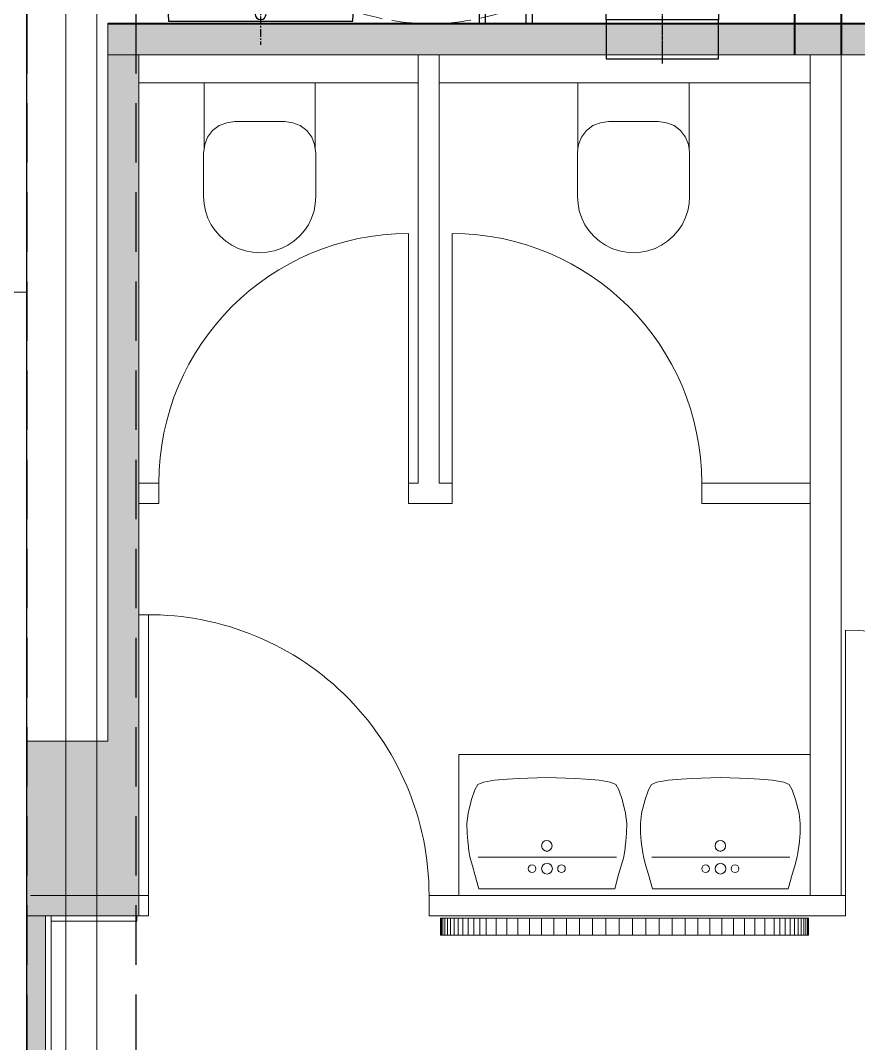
# Model space of a CAD drawing. Header units: millimetres. Extents: x 567392 to 582402, y 4512800 to 4518063.
# Drawn here: x 575201.7 to 575470.4, y 4514189.5 to 4514517.5 of the extents above; entities that cross this region are included whole.
import ezdxf

# ---------------------------------------------------------------- set-up
doc = ezdxf.new("R2010")
doc.units = ezdxf.units.MM
for name, pattern in [('CENTER', [2, 1.25, -0.25, 0.25, -0.25]), ('DASHDOT', [1, 0.5, -0.25, 0, -0.25]), ('DASHED', [0.75, 0.5, -0.25]), ('DASHED2', [9.525, 6.35, -3.175]), ('HIDDEN', [0.375, 0.25, -0.125])]:
    doc.linetypes.add(name, pattern=pattern)
for name, color, linetype, lineweight in [('1A_GOR_04', 163, 'Continuous', 9), ('A-STRC-01', 2, 'Continuous', 40), ('a_8', 8, 'Continuous', 0), ('a_tefris', 1, 'Continuous', 0)]:
    doc.layers.add(name, color=color, linetype=linetype, lineweight=lineweight)
for name, color, linetype in [('2', 7, 'HIDDEN'), ('a-fixture', 2, 'Continuous'), ('a_fixture_centerline', 1, 'CENTER'), ('a_p1', 1, 'Continuous'), ('a_p1_d', 1, 'DASHED2'), ('seramik', 251, 'Continuous')]:
    doc.layers.add(name, color=color, linetype=linetype)

# ---------------------------------------------------------------- blocks, each defined once
blk = doc.blocks.new('A$C0ABE6FB5')
for p, q in [((89.7, 609.4), (47.8, 595.1)), ((90.6, 609.6), (89.7, 609.4)), ((90.6, 609.6), (139, 621.6)), ((140.3, 621.8), (139, 621.6)), ((180.6, 626.3), (140.3, 621.8)), ((181.9, 626.4), (180.6, 626.3)), ((181.9, 626.4), (217.4, 626)), ((217.4, 626), (248.8, 623.4)), ((248.8, 623.4), (270.8, 620.4)), ((276.4, 619.8), (270.8, 620.4)), ((270.8, 620.4), (274.6, 619.9)), ((276.4, 619.8), (295.4, 617.5)), ((315.8, 613.4), (295.4, 617.5)), ((315.8, 613.4), (345.8, 605)), ((345.8, 605), (380.3, 594.7)), ((17.7, 562), (10.6, 517.7)), ((17.7, 562), (26.7, 583.4)), ((47.5, 594.9), (26.7, 583.4)), ((47.8, 595.1), (47.5, 594.9)), ((312.3, 44.4), (312.3, 585.9)), ((435.8, 579.2), (380.3, 594.7)), ((435.8, 47.2), (435.8, 579.2)), ((5.9, 466.7), (10.6, 517.7)), ((3.5, 425.4), (5.9, 466.7)), ((2.2, 388.2), (3.5, 425.4)), ((0.8, 350.7), (2.2, 388.2)), ((0, 313.2), (0.8, 350.7)), ((251.6, 326.9), (247.4, 320.5)), ((251.6, 326.9), (258.7, 331.9)), ((267.3, 333.9), (258.7, 331.9)), ((267.3, 333.9), (276.2, 331.6)), ((283.5, 326.5), (276.2, 331.6)), ((287.7, 319.9), (283.5, 326.5)), ((0.8, 275.7), (0, 313.2)), ((246.1, 313.2), (247.4, 320.5)), ((247.4, 305.9), (246.1, 313.2)), ((251.6, 299.4), (247.4, 305.9)), ((258.7, 294.5), (251.6, 299.4)), ((267.3, 292.5), (258.7, 294.5)), ((276.2, 294.8), (267.3, 292.5)), ((283.5, 299.9), (276.2, 294.8)), ((283.5, 299.9), (283.4, 299.7)), ((283.5, 299.9), (287.7, 306.4)), ((287.7, 319.9), (288.9, 313.2)), ((288.9, 313.2), (287.7, 306.5)), ((287.7, 306.5), (287.7, 306.4)), ((288, 306.9), (288, 306.9)), ((289.2, 313.2), (289, 313.9)), ((289.2, 313.2), (289, 312.4)), ((289.2, 313.2), (289.1, 313.2)), ((2.2, 238.2), (0.8, 275.7)), ((3.5, 201), (2.2, 238.2)), ((5.9, 159.7), (3.5, 201)), ((10.6, 108.7), (5.9, 159.7)), ((17.7, 64.4), (10.6, 108.7)), ((26.7, 43), (17.7, 64.4)), ((47.5, 31.5), (26.7, 43)), ((435.8, 47.2), (380.3, 31.6)), ((47.5, 31.5), (47.8, 31.3)), ((89.7, 17), (47.8, 31.3)), ((90.6, 16.8), (89.7, 17)), ((139, 4.8), (90.6, 16.8)), ((139, 4.8), (140.3, 4.6)), ((180.6, 0.1), (140.3, 4.6)), ((181.9, 0), (180.6, 0.1)), ((217.4, 0.4), (181.9, 0)), ((248.8, 3), (217.4, 0.4)), ((270.8, 6), (248.8, 3)), ((270.8, 6), (276.4, 6.6)), ((274.6, 6.5), (270.8, 6)), ((276.4, 6.6), (295.4, 8.9)), ((295.4, 8.9), (315.8, 13)), ((315.8, 13), (345.8, 21.3)), ((380.3, 31.6), (345.8, 21.3))]:
    blk.add_line(p, q)
for centre, radius in [((357.1, 370.7), 15), ((357.1, 313.9), 21), ((357.1, 255.3), 15)]:
    blk.add_circle(centre, radius)
blk = doc.blocks.new('A$C4A613EE6')
h = blk.add_hatch(color=256)
h.dxf.hatch_style = 1
h.paths.add_polyline_path([(0, -100), (100, -100), (100, -3950), (0, -3950)])
h = blk.add_hatch(color=256)
h.dxf.hatch_style = 1
h.paths.add_polyline_path([(100, -3850), (2860, -3850), (2860, -4210), (2300, -4210), (2300, -3950), (100, -3950)])
h = blk.add_hatch(color=256)
h.dxf.hatch_style = 1
h.paths.add_polyline_path([(2860, -4210), (12300, -4210), (12300, -3850), (12000, -3850), (12000, -3950), (7000, -3950), (7000, -3850), (6180, -3850), (6180, -4150), (2860, -4150)])
for p, q in [((0, -3950), (0, 0)), ((100, -698.6), (100, -1688.7)), ((2795, -1598.7), (100, -1598.7)), ((2795, -1585.2), (1945, -1585.2)), ((2795, -1698.5), (2795, -1585.2)), ((2795, -1585.2), (2860, -1585.2)), ((2860, -1681.2), (2860, -1585.2)), ((100, -1688.7), (100, -1788.5)), ((100, -1698.5), (421.2, -1698.5)), ((189.6, -2887), (189.6, -1698.5)), ((777.7, -1698.5), (421.2, -1698.5)), ((777.7, -1698.5), (1473, -1698.5)), ((1473, -1698.5), (1538, -1698.5)), ((1473, -1928), (1473, -1698.5)), ((1538, -1698.5), (1538, -2045.9)), ((1538, -1698.5), (2794.9, -1698.5)), ((2795, -1698.5), (2343, -1698.5)), ((2343, -1698.5), (2343, -2824.6)), ((2794.9, -1698.5), (2795, -1903.9)), ((2860, -1692.6), (2860, -1681.2)), ((2860, -2920), (2860, -1692.6)), ((2867.7, -1703.7), (2867.7, -1704.5)), ((2878, -1703.7), (2867.7, -1703.7)), ((2867.7, -1707.1), (2867.7, -1704.5)), ((2878, -1704.5), (2867.7, -1704.5)), ((2922.4, -1703.7), (2878, -1703.7)), ((2878, -1704.5), (2878, -1703.7)), ((2922.4, -1704.5), (2878, -1704.5)), ((2922.4, -1704.5), (2922.4, -1703.7)), ((2922.4, -1707.1), (2922.4, -1704.5)), ((2795, -1708.9), (2795, -2240.9)), ((2867.7, -1711.7), (2867.7, -1707.1)), ((2922.4, -1707.1), (2867.7, -1707.1)), ((2867.7, -1718.2), (2867.7, -1711.7)), ((2922.4, -1711.7), (2867.7, -1711.7)), ((2922.4, -1718.2), (2867.7, -1718.2)), ((2867.7, -1726.5), (2867.7, -1718.2)), ((2922.4, -1726.5), (2867.7, -1726.5)), ((2867.7, -1726.5), (2867.7, -1736.7)), ((2922.4, -1736.7), (2867.7, -1736.7)), ((2867.7, -1748.7), (2867.7, -1736.7)), ((2922.4, -1711.7), (2922.4, -1707.1)), ((2922.4, -1718.2), (2922.4, -1711.7)), ((2922.4, -1726.5), (2922.4, -1718.2)), ((2922.4, -1736.7), (2922.4, -1726.5)), ((2922.4, -1748.7), (2922.4, -1736.7)), ((2922.4, -1748.7), (2867.7, -1748.7)), ((2867.7, -1762.5), (2867.7, -1748.7)), ((2867.7, -1777.9), (2867.7, -1762.5)), ((2922.4, -1762.5), (2867.7, -1762.5)), ((2922.4, -1762.5), (2922.4, -1748.7)), ((2922.4, -1777.9), (2922.4, -1762.5)), ((100, -1788.5), (100, -3090.3)), ((2867.7, -1794.8), (2867.7, -1777.9)), ((2922.4, -1777.9), (2867.7, -1777.9)), ((2867.7, -1813.4), (2867.7, -1794.8)), ((2922.4, -1794.8), (2867.7, -1794.8)), ((2922.4, -1794.8), (2922.4, -1777.9)), ((2922.4, -1813.4), (2922.4, -1794.8)), ((2867.7, -1843.2), (2867.7, -1813.4)), ((2922.4, -1813.4), (2867.7, -1813.4)), ((2922.4, -1843.2), (2922.4, -1813.4)), ((2867.7, -1875.1), (2867.7, -1843.2)), ((2922.4, -1843.2), (2867.7, -1843.2)), ((2922.4, -1875.1), (2922.4, -1843.2)), ((2867.7, -1908.7), (2867.7, -1875.1)), ((2922.4, -1875.1), (2867.7, -1875.1)), ((2922.4, -1908.7), (2922.4, -1875.1)), ((1473, -2045.9), (1473, -1928)), ((2867.7, -1944.1), (2867.7, -1908.7)), ((2922.4, -1908.7), (2867.7, -1908.7)), ((2922.4, -1944.1), (2922.4, -1908.7)), ((2867.7, -1981), (2867.7, -1944.1)), ((2922.4, -1944.1), (2867.7, -1944.1)), ((2922.4, -1981), (2922.4, -1944.1)), ((2867.7, -2019.2), (2867.7, -1981)), ((2922.4, -1981), (2867.7, -1981)), ((2922.4, -2019.2), (2922.4, -1981)), ((100, -2022.1), (100, -2087.1)), ((2867.7, -2058.7), (2867.7, -2019.2)), ((2922.4, -2019.2), (2867.7, -2019.2)), ((2922.4, -2058.7), (2922.4, -2019.2)), ((1473, -2045.9), (1538, -2045.9)), ((2867.7, -2099.2), (2867.7, -2058.7)), ((2922.4, -2058.7), (2867.7, -2058.7)), ((2922.4, -2099.2), (2922.4, -2058.7)), ((189.6, -2086.1), (402.4, -2086.1)), ((342.8, -2113.4), (363.8, -2097.4)), ((363.8, -2097.4), (387.8, -2088.4)), ((387.8, -2088.4), (402.4, -2086.1)), ((402.4, -2086.1), (413.8, -2084.4)), ((413.8, -2084.4), (554.5, -2084.4)), ((554.5, -2084.4), (577.5, -2086.4)), ((600.5, -2090.4), (577.5, -2086.4)), ((623.5, -2098.4), (600.5, -2090.4)), ((644.5, -2108.4), (623.5, -2098.4)), ((2867.7, -2140.5), (2867.7, -2099.2)), ((2922.4, -2099.2), (2867.7, -2099.2)), ((2922.4, -2140.5), (2922.4, -2099.2)), ((326.8, -2134.4), (342.8, -2113.4)), ((663.5, -2121.4), (644.5, -2108.4)), ((681.5, -2137.4), (663.5, -2121.4)), ((313.8, -2184.4), (317.8, -2158.4)), ((317.8, -2158.4), (326.8, -2134.4)), ((697.5, -2155.4), (681.5, -2137.4)), ((710.5, -2174.4), (697.5, -2155.4)), ((2867.7, -2182.5), (2867.7, -2140.5)), ((2922.4, -2140.5), (2867.7, -2140.5)), ((2922.4, -2182.5), (2922.4, -2140.5)), ((313.8, -2344.4), (313.8, -2184.4)), ((720.5, -2195.4), (710.5, -2174.4)), ((728.5, -2218.4), (720.5, -2195.4)), ((2867.7, -2225), (2867.7, -2182.5)), ((2922.4, -2182.5), (2867.7, -2182.5)), ((2922.4, -2225), (2922.4, -2182.5)), ((732.5, -2241.4), (728.5, -2218.4)), ((2867.7, -2267.8), (2867.7, -2225)), ((2922.4, -2225), (2867.7, -2225)), ((2922.4, -2267.8), (2922.4, -2225)), ((734.5, -2264.4), (732.5, -2241.4)), ((2795, -2240.9), (2795, -2455.9)), ((732.5, -2287.4), (728.5, -2310.4)), ((734.5, -2264.4), (732.5, -2287.4)), ((2867.7, -2310.7), (2867.7, -2267.8)), ((2922.4, -2267.8), (2867.7, -2267.8)), ((2922.4, -2310.7), (2922.4, -2267.8)), ((728.5, -2310.4), (720.5, -2333.4)), ((2867.7, -2353.5), (2867.7, -2310.7)), ((2922.4, -2310.7), (2867.7, -2310.7)), ((2922.4, -2353.5), (2922.4, -2310.7)), ((313.8, -2344.4), (317.8, -2370.4)), ((710.5, -2354.4), (697.5, -2373.4)), ((720.5, -2333.4), (710.5, -2354.4)), ((2922.4, -2353.5), (2867.7, -2353.5)), ((2867.7, -2353.5), (2867.7, -2396)), ((2922.4, -2396), (2922.4, -2353.5)), ((317.8, -2370.4), (326.8, -2394.4)), ((326.8, -2394.4), (342.8, -2415.4)), ((681.5, -2391.4), (663.5, -2407.4)), ((697.5, -2373.4), (681.5, -2391.4)), ((342.8, -2415.4), (363.8, -2431.4)), ((644.5, -2420.4), (623.5, -2430.4)), ((663.5, -2407.4), (644.5, -2420.4)), ((2867.7, -2438.1), (2867.7, -2396)), ((2922.4, -2396), (2867.7, -2396)), ((2922.4, -2438.1), (2922.4, -2396)), ((402.4, -2442.6), (189.6, -2442.6)), ((363.8, -2431.4), (387.8, -2440.4)), ((387.8, -2440.4), (402.4, -2442.6)), ((402.4, -2442.6), (413.8, -2444.4)), ((413.8, -2444.4), (554.5, -2444.4)), ((577.5, -2442.4), (554.5, -2444.4)), ((600.5, -2438.4), (577.5, -2442.4)), ((623.5, -2430.4), (600.5, -2438.4)), ((2795, -2455.9), (2795, -2920)), ((2867.7, -2479.5), (2867.7, -2438.1)), ((2922.4, -2438.1), (2867.7, -2438.1)), ((2922.4, -2479.5), (2922.4, -2438.1)), ((2867.7, -2520.1), (2867.7, -2479.5)), ((2922.4, -2479.5), (2867.7, -2479.5)), ((2922.4, -2520.1), (2922.4, -2479.5)), ((2867.7, -2559.7), (2867.7, -2520.1)), ((2922.4, -2520.1), (2867.7, -2520.1)), ((2922.4, -2559.7), (2922.4, -2520.1)), ((2867.7, -2598.1), (2867.7, -2559.7)), ((2922.4, -2559.7), (2867.7, -2559.7)), ((2922.4, -2598.1), (2922.4, -2559.7)), ((2867.7, -2635.2), (2867.7, -2598.1)), ((2922.4, -2598.1), (2867.7, -2598.1)), ((2922.4, -2635.2), (2922.4, -2598.1)), ((2922.4, -2635.2), (2867.7, -2635.2)), ((2867.7, -2635.2), (2867.7, -2670.7)), ((2922.4, -2670.7), (2922.4, -2635.2)), ((2867.7, -2704.6), (2867.7, -2670.7)), ((2922.4, -2670.7), (2867.7, -2670.7)), ((2922.4, -2704.6), (2922.4, -2670.7)), ((2867.7, -2736.6), (2867.7, -2704.6)), ((2922.4, -2704.6), (2867.7, -2704.6)), ((2922.4, -2736.6), (2922.4, -2704.6)), ((2922.4, -2736.6), (2867.7, -2736.6)), ((2867.7, -2736.6), (2867.7, -2757.4)), ((2922.4, -2757.4), (2922.4, -2736.6)), ((2867.7, -2776.8), (2867.7, -2757.4)), ((2922.4, -2757.4), (2867.7, -2757.4)), ((2922.4, -2776.8), (2867.7, -2776.8)), ((2867.7, -2776.8), (2867.7, -2794.9)), ((2922.4, -2776.8), (2922.4, -2757.4)), ((2922.4, -2794.9), (2922.4, -2776.8)), ((2922.4, -2794.9), (2867.7, -2794.9)), ((2867.7, -2811.4), (2867.7, -2794.9)), ((2922.4, -2811.4), (2867.7, -2811.4)), ((2867.7, -2826.3), (2867.7, -2811.4)), ((2922.4, -2811.4), (2922.4, -2794.9)), ((2922.4, -2826.3), (2922.4, -2811.4)), ((1473, -2845.9), (673, -2845.9)), ((1473, -2845.9), (1538, -2845.9)), ((1473, -2887), (1473, -2845.9)), ((1538, -2986.3), (1538, -2845.9)), ((2343, -2824.6), (2795, -2824.6)), ((2922.4, -2826.3), (2867.7, -2826.3)), ((2867.7, -2826.3), (2867.7, -2839.6)), ((2867.7, -2851.2), (2867.7, -2839.6)), ((2922.4, -2839.6), (2867.7, -2839.6)), ((2867.7, -2861.1), (2867.7, -2851.2)), ((2922.4, -2851.2), (2867.7, -2851.2)), ((2922.4, -2839.6), (2922.4, -2826.3)), ((2922.4, -2839.6), (2922.4, -2851.2)), ((2922.4, -2851.2), (2922.4, -2861.1)), ((2867.7, -2869.2), (2867.7, -2861.1)), ((2922.4, -2861.1), (2867.7, -2861.1)), ((2867.7, -2875.4), (2867.7, -2869.2)), ((2922.4, -2869.2), (2867.7, -2869.2)), ((2867.7, -2879.8), (2867.7, -2875.4)), ((2922.4, -2875.4), (2867.7, -2875.4)), ((2867.7, -2882.3), (2867.7, -2879.8)), ((2922.4, -2879.8), (2867.7, -2879.8)), ((2867.7, -2882.9), (2867.7, -2882.3)), ((2922.4, -2882.3), (2867.7, -2882.3)), ((2878, -2882.9), (2867.7, -2882.9)), ((2922.4, -2882.9), (2878, -2882.9)), ((2922.4, -2861.1), (2922.4, -2869.2)), ((2922.4, -2869.2), (2922.4, -2875.4)), ((2922.4, -2875.4), (2922.4, -2879.8)), ((2922.4, -2879.8), (2922.4, -2882.3)), ((2922.4, -2882.9), (2922.4, -2882.3)), ((100, -2887), (1473, -2887)), ((2795, -2920), (2860, -2920)), ((100, -2955.3), (1473, -2955.3)), ((189.6, -3850), (189.6, -2955.3)), ((1473, -2986.3), (1473, -2955.3)), ((1473, -2986.3), (673, -2986.3)), ((1473, -2986.3), (1538, -2986.3)), ((100, -3090.3), (100, -3850)), ((100, -3220.6), (100, -3285.6)), ((189.6, -3284.6), (402.4, -3284.6)), ((326.8, -3332.8), (342.8, -3311.8)), ((342.8, -3311.8), (363.8, -3295.8)), ((363.8, -3295.8), (387.8, -3286.8)), ((387.8, -3286.8), (402.4, -3284.6)), ((402.4, -3284.6), (413.8, -3282.8)), ((413.8, -3282.8), (554.5, -3282.8)), ((554.5, -3282.8), (577.5, -3284.8)), ((600.5, -3288.8), (577.5, -3284.8)), ((623.5, -3296.8), (600.5, -3288.8)), ((644.5, -3306.8), (623.5, -3296.8)), ((663.5, -3319.8), (644.5, -3306.8)), ((317.8, -3356.8), (326.8, -3332.8)), ((681.5, -3335.8), (663.5, -3319.8)), ((697.5, -3353.8), (681.5, -3335.8)), ((313.8, -3382.8), (317.8, -3356.8)), ((710.5, -3372.8), (697.5, -3353.8)), ((720.5, -3393.8), (710.5, -3372.8)), ((313.8, -3542.8), (313.8, -3382.8)), ((728.5, -3416.8), (720.5, -3393.8)), ((732.5, -3439.8), (728.5, -3416.8)), ((734.5, -3462.8), (732.5, -3439.8)), ((734.5, -3462.8), (732.5, -3485.8)), ((728.5, -3508.8), (720.5, -3531.8)), ((732.5, -3485.8), (728.5, -3508.8)), ((720.5, -3531.8), (710.5, -3552.8)), ((313.8, -3542.8), (317.8, -3568.8)), ((317.8, -3568.8), (326.8, -3592.8)), ((697.5, -3571.8), (681.5, -3589.8)), ((710.5, -3552.8), (697.5, -3571.8)), ((326.8, -3592.8), (342.8, -3613.8)), ((663.5, -3605.8), (644.5, -3618.8)), ((681.5, -3589.8), (663.5, -3605.8)), ((342.8, -3613.8), (363.8, -3629.8)), ((363.8, -3629.8), (387.8, -3638.8)), ((387.8, -3638.8), (402.4, -3641.1)), ((577.5, -3640.8), (554.5, -3642.8)), ((600.5, -3636.8), (577.5, -3640.8)), ((623.5, -3628.8), (600.5, -3636.8)), ((644.5, -3618.8), (623.5, -3628.8)), ((402.4, -3641.1), (189.6, -3641.1)), ((402.4, -3641.1), (413.8, -3642.8)), ((413.8, -3642.8), (554.5, -3642.8)), ((1473, -3786.3), (1473, -3850)), ((1473, -3786.3), (1538, -3786.3)), ((1538, -3786.3), (1538, -3850)), ((2795, -3820), (1895, -3820)), ((2795, -3820), (2795, -4197.4)), ((2795, -3820), (2860, -3820)), ((2860, -3850), (2860, -3820)), ((2860, -4132), (2860, -3820)), ((100, -3850), (397.2, -3850)), ((397.2, -3850), (1473, -3850)), ((1538, -3850), (1473, -3850)), ((1538, -3850), (1638, -3850)), ((1638, -3850), (2795, -3850)), ((2795, -3839.6), (2795, -3850)), ((2860, -3850), (2860, -3856.6)), ((2860, -3856.6), (2878, -3856.6)), ((2860, -3856.6), (2860, -4132)), ((2878, -4132), (2878, -3856.6)), ((0, -3950), (2300, -3950)), ((2300, -3950), (2300, -4210)), ((2860, -4132), (2878, -4132)), ((2860, -4132), (2860, -4150)), ((2878, -4132), (6180, -4132)), ((2860, -4150), (3352.4, -4150)), ((12300, -4210), (2300, -4210))]:
    blk.add_line(p, q)
for points in [[(0, -100), (100, -100), (100, -3950), (0, -3950)], [(100, -3850), (2860, -3850), (2860, -4210), (2300, -4210), (2300, -3950), (100, -3950)], [(2860, -4210), (12300, -4210), (12300, -3850), (12000, -3850), (12000, -3950), (7000, -3950), (7000, -3850), (6180, -3850), (6180, -4150), (2860, -4150)]]:
    blk.add_lwpolyline(points, close=True)
for centre, radius, start, end in [((2795, -1585.2), 850, 90, 180), ((1473, -2845.9), 800, 90, 180), ((2795, -3820), 900, 90, 181.9102), ((1473, -2986.3), 800, 180, 270)]:
    blk.add_arc(centre, radius, start, end)
at = {"xscale": 0.8181818181818156, "yscale": 0.8181818181818156, "zscale": 0.8181818181818156}
for p in [(2417.2, -2242.3), (2417.2, -2798.6)]:
    blk.add_blockref('A$C0ABE6FB5', p, dxfattribs=at)
blk = doc.blocks.new('A$C7D9B4CFC')
at = {"linetype": 'DASHDOT', "ltscale": 0.2}
blk.add_line((0, 14), (0, -11.49), dxfattribs=at)
for p, q in [((11.5, -15.3), (-11.5, -15.3)), ((-11.25, -16.3), (11.25, -16.3)), ((-13.5, -17.3), (-13.5, -37)), ((-12.25, -17.3), (-12.25, -37)), ((12.25, -17.3), (12.25, -37)), ((13.5, -37), (13.5, -17.3)), ((-2.93, -23.5), (2.93, -23.5))]:
    blk.add_line(p, q)
blk.add_lwpolyline([(-18, 0), (-18, 12.5), (18, 12.5), (18, 0)])
for points in [[(0, -55, 0.414214), (18, -37), (18, 0), (-18, 0), (-18, -37, 0.414214)], [(-0.18, -33.5), (0.18, -33.5, 0.400971), (4.17, -29.68), (4.45, -23.55, 0.427581), (3.45, -22.5), (-3.45, -22.5, 0.427581), (-4.45, -23.55), (-4.17, -29.68, 0.400971)]]:
    blk.add_lwpolyline(points, format="xyb", close=True)
blk.add_lwpolyline([(-2.93, -23.5, 0.429678), (-3.43, -24.03), (-3.17, -28.81, 0.400971), (-0.18, -31.67), (0.18, -31.67, 0.400971), (3.17, -28.81), (3.43, -24.03, 0.429678), (2.93, -23.5)], format="xyb")
for centre in [(-8, -8), (8, -8)]:
    blk.add_circle(centre, 0.8)
for centre, radius, start, end in [((-11.5, -17.3), 2, 90, 180), ((-11.25, -17.3), 1, 90, 180), ((11.25, -17.3), 1, 0, 90), ((11.5, -17.3), 2, 0, 90), ((0, -37), 13.5, 180, 270), ((0, -37), 12.25, 180, 270), ((0, -37), 12.25, 270, 0), ((0, -37), 13.5, 270, 0)]:
    blk.add_arc(centre, radius, start, end)
blk = doc.blocks.new('engl-1')
at = {"layer": '2', "color": 0, "linetype": 'ByBlock'}
for p, q in [((-9.97, -29.53), (-9.97, 29.53)), ((-45.33, 23.57), (-30.03, 22.22)), ((-45.33, -23.57), (-30.03, -22.22))]:
    blk.add_line(p, q, dxfattribs=at)
for centre, radius, start, end in [((-46.21, 24.69), 5, 92.0269, 198.8178), ((-29.64, -311.67), 341.77, 86.7015, 92.809), ((-117.2, 0.5), 70, 359.5907, 18.8178), ((-45.5, 21.58), 2, 84.9533, 202.873), ((-83.8, 0), 41.97, 0, 29.7109), ((-31.53, 5.29), 17, 7.0647, 84.9533), ((-74.2, 0), 60, 0, 7.0647), ((-19.44, 0), 3.75, 0, 180), ((-83.8, 0), 41.97, 330.2891, 0), ((-19.44, 0), 3.75, 180, 0), ((-19.44, 0), 2.3, 0, 180), ((-19.44, 0), 2.3, 180, 0), ((-74.2, 0), 60, 352.9353, 0), ((-12.21, 0), 1.75, 0, 180), ((-12.21, 0), 1.75, 180, 0), ((-117.2, -0.5), 70, 341.1822, 0.4093), ((-31.53, -5.29), 17, 275.0467, 352.9353), ((-45.5, -21.58), 2, 157.127, 275.0467), ((-46.21, -24.69), 5, 161.1822, 267.9731), ((-29.64, 311.67), 341.77, 267.191, 273.2985)]:
    blk.add_arc(centre, radius, start, end, dxfattribs=at)
at = {"layer": 'a_fixture_centerline', "ltscale": 2}
blk.add_lwpolyline([(-19.44, 0), (-2.35, 0)], dxfattribs=at)
blk = doc.blocks.new('A$C64182213')
blk.add_lwpolyline([(0, 60), (-4, 60, 0.414214), (-6, 58), (-6, 2, 0.414214), (-4, 0), (0, 0)], format="xyb")
for points in [[(0, 60), (0, 58)], [(0, 58), (-4, 58), (-4, 2), (0, 2)], [(0, 2), (0, 0)]]:
    blk.add_lwpolyline(points)
blk = doc.blocks.new('A$C33217523')
for points in [[(-1, 0), (-1, 5)], [(1, 0), (1, 5)], [(-1, 0), (1, 0)]]:
    blk.add_lwpolyline(points)
blk.add_arc((0, 5), 1, 360, 180)
blk = doc.blocks.new('A$C6D5E5670')
for points in [[(-1, 0), (1, 0)], [(-1, 0), (-1, -5)], [(1, 0), (1, -5)]]:
    blk.add_lwpolyline(points)
at = {"linetype": 'DASHED'}
blk.add_lwpolyline([(-1, -5), (-1, -60), (1, -60), (1, -5)], dxfattribs=at)
blk.add_arc((0, -5), 1, 180, 0)
blk = doc.blocks.new('A$C5DA56FFD')
at = {"layer": 'a-fixture'}
blk.add_blockref('A$C6D5E5670', (85, 0), dxfattribs=at)
at = {"layer": 'a-fixture', "xscale": -1, "rotation": 180}
blk.add_blockref('A$C33217523', (100, 0), dxfattribs=at)
at = {"layer": 'a-fixture', "rotation": 180}
blk.add_blockref('A$C64182213', (0, -10), dxfattribs=at)

msp = doc.modelspace()

# ---------------------------------------------------------------- linework, layer by layer
at = {"layer": '1A_GOR_04'}
for points in [[(575216.15, 4513906.52), (575216.15, 4514562.52)], [(575226.15, 4513906.52), (575226.15, 4514562.52)]]:
    msp.add_lwpolyline(points, dxfattribs=at)
at = {"layer": 'A-STRC-01'}
for points in [[(575449.78, 4514666.52), (575449.78, 4514506.52)], [(575464.78, 4514666.52), (575464.78, 4514506.52)], [(575229.65, 4514516.52), (575614.65, 4514516.52)]]:
    msp.add_lwpolyline(points, dxfattribs=at)
at = {"layer": 'a_8', "linetype": 'DASHED2'}
msp.add_circle((575333.024, 4514591.52), 75, dxfattribs=at)
at = {"layer": 'a_p1_d', "ltscale": 3}
for points in [[(575203.65, 4515062.52), (575203.65, 4513366.52)], [(575238.65, 4515062.52), (575238.65, 4513366.52)]]:
    msp.add_lwpolyline(points, dxfattribs=at)
at = {"layer": 'a_tefris'}
msp.add_lwpolyline([(575193.65, 4514080.381), (575203.65, 4514080.381), (575203.65, 4514430.381), (575193.65, 4514430.381)], close=True, dxfattribs=at)
at = {"layer": 'seramik'}
msp.add_lwpolyline([(575203.65, 4514562.52), (574664.441, 4514562.52), (574664.441, 4513871.52), (575203.65, 4513871.52)], close=True, dxfattribs=at)

# ---------------------------------------------------------------- block references
at = {"rotation": 180.0027024270368}
msp.add_blockref('A$C5DA56FFD', (575449.78, 4514516.524), dxfattribs=at)
at = {"layer": 'a-fixture', "xscale": -1, "rotation": 179.9999999969155}
msp.add_blockref('A$C7D9B4CFC', (575407.481, 4514517.777), dxfattribs=at)
at = {"layer": 'a_8', "xscale": 0.09999999999999998, "yscale": 0.09999999999999998, "zscale": 0.09999999999999998, "rotation": 270}
msp.add_blockref('A$C4A613EE6', (575624.65, 4514516.52), dxfattribs=at)
at = {"layer": 'a_p1', "rotation": 270}
msp.add_blockref('engl-1', (575278.65, 4514507.343), dxfattribs=at)

doc.saveas('drawing.dxf')
